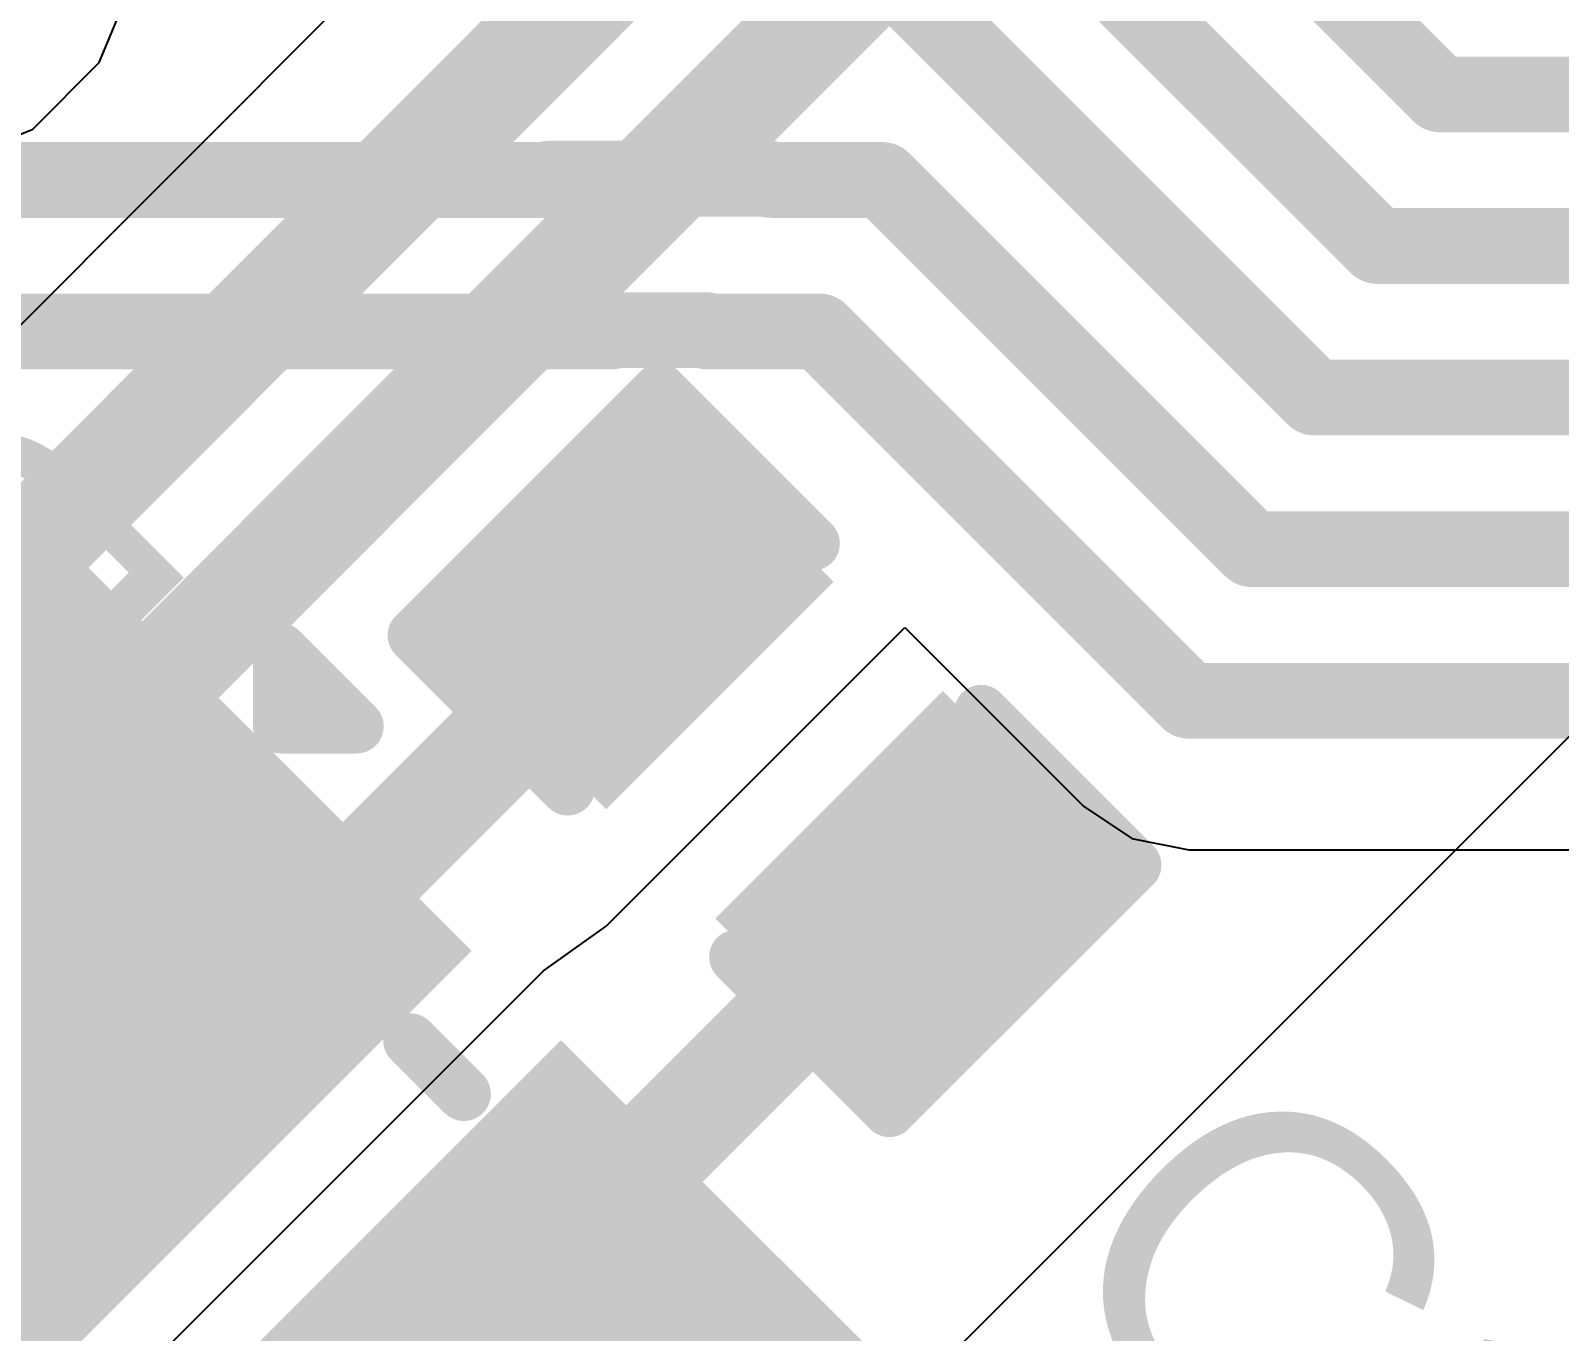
# Model space of a CAD drawing. Header units: inches. Extents: x 0 to 5359, y 0 to 5098.
# Drawn here: x 61.805 to 65.391, y 50.356 to 53.408 of the extents above; entities that cross this region are included whole.
import ezdxf

# ---------------------------------------------------------------- set-up
doc = ezdxf.new("R2010")
doc.units = ezdxf.units.IN
for name, color, linetype in [('Bottom Layer', 5, 'Continuous'), ('Bottom Overlay', 54, 'Continuous'), ('Layer 2', 76, 'Continuous'), ('Top Layer', 1, 'Continuous'), ('Top Overlay', 2, 'Continuous'), ('Top Paste', 8, 'Continuous'), ('Top Solder', 216, 'Continuous')]:
    doc.layers.add(name, color=color, linetype=linetype)
doc.styles.add('Arial', font='', dxfattribs={"height": 0.2})
doc.styles.get('Arial').set_extended_font_data('Arial')

# ---------------------------------------------------------------- blocks, each defined once
blk = doc.blocks.new('SMD3225_4P_27')
at = {"layer": 'Top Layer'}
for points in [[(-1.8, 1.45), (-0.4, 1.45), (-0.4, 0.25), (-1.8, 0.25)], [(-1.8, -0.25), (-0.4, -0.25), (-0.4, -1.45), (-1.8, -1.45)]]:
    blk.add_hatch(color=1, dxfattribs=at).paths.add_polyline_path(points)
at = {"layer": 'Top Paste'}
for points in [[(-1.8, 1.45), (-0.4, 1.45), (-0.4, 0.25), (-1.8, 0.25)], [(-1.8, -0.25), (-0.4, -0.25), (-0.4, -1.45), (-1.8, -1.45)]]:
    blk.add_hatch(color=8, dxfattribs=at).paths.add_polyline_path(points)
at = {"layer": 'Top Solder'}
for points in [[(-1.9016, 1.5516), (-0.2984, 1.5516), (-0.2984, 0.1484), (-1.9016, 0.1484)], [(-1.9016, -0.1484), (-0.2984, -0.1484), (-0.2984, -1.5516), (-1.9016, -1.5516)]]:
    blk.add_hatch(color=216, dxfattribs=at).paths.add_polyline_path(points)
at = {"layer": 'Top Overlay'}
for points in [[(-1.651, -0.1016, 0.127, 0.127, 0), (-1.651, 0.0762, 0.127, 0.127, 0)], [(-2.0828, -0.9652, 0.127, 0.127, 0), (-2.0828, -0.7112, 0.127, 0.127, 0)], [(-1.9558, -0.8382, 0.127, 0.127, 0), (-2.0828, -0.7112, 0.127, 0.127, 0)], [(-1.9558, -0.8382, 0.127, 0.127, 0), (-2.0828, -0.9652, 0.127, 0.127, 0)]]:
    blk.add_lwpolyline(points, format="xyseb", dxfattribs=at)
for points in [[(-1.6827, 0.0762, 0.0635, 0.0635, 1), (-1.6193, 0.0762, 0.0635, 0.0635, 1)], [(-1.6827, -0.1016, 0.0635, 0.0635, 1), (-1.6193, -0.1016, 0.0635, 0.0635, 1)], [(-2.1145, -0.7112, 0.0635, 0.0635, 1), (-2.0511, -0.7112, 0.0635, 0.0635, 1)], [(-2.1145, -0.7112, 0.0635, 0.0635, 1), (-2.0511, -0.7112, 0.0635, 0.0635, 1)], [(-1.9875, -0.8382, 0.0635, 0.0635, 1), (-1.9241, -0.8382, 0.0635, 0.0635, 1)], [(-1.9875, -0.8382, 0.0635, 0.0635, 1), (-1.9241, -0.8382, 0.0635, 0.0635, 1)], [(-2.1145, -0.9652, 0.0635, 0.0635, 1), (-2.0511, -0.9652, 0.0635, 0.0635, 1)], [(-2.1145, -0.9652, 0.0635, 0.0635, 1), (-2.0511, -0.9652, 0.0635, 0.0635, 1)]]:
    blk.add_lwpolyline(points, format="xyseb", close=True, dxfattribs=at)
blk = doc.blocks.new('C___0402_363')
at = {"layer": 'Top Layer'}
for points in [[(-0.6985, -0.3175), (-0.6985, 0.3175), (-0.2413, 0.3175), (-0.2413, -0.3175)], [(0.2413, -0.3175), (0.2413, 0.3175), (0.6985, 0.3175), (0.6985, -0.3175)]]:
    blk.add_hatch(color=1, dxfattribs=at).paths.add_polyline_path(points)
at = {"layer": 'Top Paste'}
for points in [[(-0.6985, -0.3175), (-0.6985, 0.3175), (-0.2413, 0.3175), (-0.2413, -0.3175)], [(0.2413, -0.3175), (0.2413, 0.3175), (0.6985, 0.3175), (0.6985, -0.3175)]]:
    blk.add_hatch(color=8, dxfattribs=at).paths.add_polyline_path(points)
at = {"layer": 'Top Solder'}
for points in [[(-0.7585, -0.3775), (-0.7585, 0.3775), (-0.1813, 0.3775), (-0.1813, -0.3775)], [(0.1813, -0.3775), (0.1813, 0.3775), (0.7585, 0.3775), (0.7585, -0.3775)]]:
    blk.add_hatch(color=216, dxfattribs=at).paths.add_polyline_path(points)
at = {"layer": 'Top Overlay'}
for points in [[(-0.2794, 0.4064, 0.127, 0.127, 0), (-0.7874, 0.4064, 0.127, 0.127, 0)], [(-0.7874, 0.4064, 0.127, 0.127, 0), (-0.7874, -0.4064, 0.127, 0.127, 0)], [(0.7874, 0.4064, 0.127, 0.127, 0), (0.2794, 0.4064, 0.127, 0.127, 0)], [(0.7874, 0.4064, 0.127, 0.127, 0), (0.7874, -0.4064, 0.127, 0.127, 0)], [(-0.2794, -0.4064, 0.127, 0.127, 0), (-0.7874, -0.4064, 0.127, 0.127, 0)], [(0.7874, -0.4064, 0.127, 0.127, 0), (0.2794, -0.4064, 0.127, 0.127, 0)]]:
    blk.add_lwpolyline(points, format="xyseb", dxfattribs=at)
for points in [[(-0.8191, 0.4064, 0.0635, 0.0635, 1), (-0.7556, 0.4064, 0.0635, 0.0635, 1)], [(-0.8191, 0.4064, 0.0635, 0.0635, 1), (-0.7556, 0.4064, 0.0635, 0.0635, 1)], [(-0.3111, 0.4064, 0.0635, 0.0635, 1), (-0.2477, 0.4064, 0.0635, 0.0635, 1)], [(0.2477, 0.4064, 0.0635, 0.0635, 1), (0.3111, 0.4064, 0.0635, 0.0635, 1)], [(0.7556, 0.4064, 0.0635, 0.0635, 1), (0.8191, 0.4064, 0.0635, 0.0635, 1)], [(0.7556, 0.4064, 0.0635, 0.0635, 1), (0.8191, 0.4064, 0.0635, 0.0635, 1)], [(-0.8191, -0.4064, 0.0635, 0.0635, 1), (-0.7556, -0.4064, 0.0635, 0.0635, 1)], [(-0.8191, -0.4064, 0.0635, 0.0635, 1), (-0.7556, -0.4064, 0.0635, 0.0635, 1)], [(-0.3111, -0.4064, 0.0635, 0.0635, 1), (-0.2477, -0.4064, 0.0635, 0.0635, 1)], [(0.2477, -0.4064, 0.0635, 0.0635, 1), (0.3111, -0.4064, 0.0635, 0.0635, 1)], [(0.7556, -0.4064, 0.0635, 0.0635, 1), (0.8191, -0.4064, 0.0635, 0.0635, 1)], [(0.7556, -0.4064, 0.0635, 0.0635, 1), (0.8191, -0.4064, 0.0635, 0.0635, 1)]]:
    blk.add_lwpolyline(points, format="xyseb", close=True, dxfattribs=at)

msp = doc.modelspace()

# ---------------------------------------------------------------- linework, layer by layer
at = {"layer": 'Bottom Layer'}
msp.add_line((68.5018, 59.4509), (61.4682, 52.4038), dxfattribs=at)
for points in [[(60.9232, 51.3079, 0.254, 0.254, 0), (70.4508, 60.8537, 0.254, 0.254, 0)], [(61.229, 51.003, 0.254, 0.254, 0), (70.7563, 60.5485, 0.254, 0.254, 0)]]:
    msp.add_lwpolyline(points, format="xyseb", dxfattribs=at)
at = {"layer": 'Layer 2'}
for p, q in [((61.9658, 53.3328), (62.0502, 53.5364)), ((61.81, 53.1769), (61.9658, 53.3328)), ((66.9532, 53.2914), (63.17, 49.5082)), ((61.6064, 53.0926), (61.81, 53.1769))]:
    msp.add_line(p, q, dxfattribs=at)
at = {"layer": 'Top Layer'}
for p, q in [((63.1549, 51.3069), (63.8558, 52.0078)), ((63.8558, 52.0078), (64.2749, 51.5886)), ((64.2749, 51.5886), (64.3883, 51.5129)), ((64.3883, 51.5129), (64.5221, 51.4862)), ((64.5221, 51.4862), (64.5221, 51.4862)), ((64.5221, 51.4862), (70.2483, 51.4862)), ((63.0079, 51.2024), (63.1549, 51.3069)), ((63.1549, 51.3069), (63.1549, 51.3069)), ((61.7331, 49.9275), (63.0079, 51.2024))]:
    msp.add_line(p, q, dxfattribs=at)
for points in [[(64.5644, 53.8051, 0.1778, 0.1778, 0), (65.1113, 53.2583, 0.1778, 0.1778, 0)], [(64.2088, 53.6578, 0.1778, 0.1778, 0), (64.964, 52.9027, 0.1778, 0.1778, 0)], [(63.8532, 53.5105, 0.1778, 0.1778, 0), (64.8167, 52.5471, 0.1778, 0.1778, 0)], [(65.1113, 53.2583, 0.1778, 0.1778, 0), (72.1333, 53.2583, 0.1778, 0.1778, 0)], [(63.0198, 53.0576, 0.1778, 0.1778, 0), (63.0228, 53.0607, 0.1778, 0.1778, 0)], [(63.0228, 53.0607, 0.1778, 0.1778, 0), (63.5384, 53.0607, 0.1778, 0.1778, 0)], [(63.5384, 53.0607, 0.1778, 0.1778, 0), (63.5414, 53.0576, 0.1778, 0.1778, 0)], [(60.582, 53.0576, 0.1778, 0.1778, 0), (63.0198, 53.0576, 0.1778, 0.1778, 0)], [(63.5414, 53.0576, 0.1778, 0.1778, 0), (63.8032, 53.0576, 0.1778, 0.1778, 0)], [(63.8032, 53.0576, 0.1778, 0.1778, 0), (64.6694, 52.1915, 0.1778, 0.1778, 0)], [(64.964, 52.9027, 0.1778, 0.1778, 0), (72.4608, 52.9027, 0.1778, 0.1778, 0)], [(60.3725, 52.702, 0.1778, 0.1778, 0), (63.1671, 52.702, 0.1778, 0.1778, 0)], [(63.1671, 52.702, 0.1778, 0.1778, 0), (63.1701, 52.7051, 0.1778, 0.1778, 0)], [(63.1701, 52.7051, 0.1778, 0.1778, 0), (63.3911, 52.7051, 0.1778, 0.1778, 0)], [(63.3911, 52.7051, 0.1778, 0.1778, 0), (63.3941, 52.702, 0.1778, 0.1778, 0)], [(63.3941, 52.702, 0.1778, 0.1778, 0), (63.656, 52.702, 0.1778, 0.1778, 0)], [(63.656, 52.702, 0.1778, 0.1778, 0), (64.5221, 51.8359, 0.1778, 0.1778, 0)], [(64.8167, 52.5471, 0.1778, 0.1778, 0), (72.8292, 52.5471, 0.1778, 0.1778, 0)], [(64.6694, 52.1915, 0.1778, 0.1778, 0), (74.2712, 52.1915, 0.1778, 0.1778, 0)], [(62.3444, 51.1789, 0.254, 0.254, 0), (63.2177, 52.0522, 0.254, 0.254, 0)], [(64.5221, 51.8359, 0.1778, 0.1778, 0), (75.5087, 51.8359, 0.1778, 0.1778, 0)], [(62.9788, 50.4842, 0.254, 0.254, 0), (63.8823, 51.3877, 0.254, 0.254, 0)], [(61.7767, 51.1789, 0.1778, 0.1778, 0), (62.3444, 51.1789, 0.1778, 0.1778, 0)], [(62.9788, 49.9768, 0.254, 0.254, 0), (62.9788, 50.4842, 0.254, 0.254, 0)]]:
    msp.add_lwpolyline(points, format="xyseb", dxfattribs=at)
for points in [[(65.0668, 53.2583, 0.0889, 0.0889, 1), (65.1557, 53.2583, 0.0889, 0.0889, 1)], [(65.0668, 53.2583, 0.0889, 0.0889, 1), (65.1557, 53.2583, 0.0889, 0.0889, 1)], [(62.9784, 53.0607, 0.0889, 0.0889, 1), (63.0673, 53.0607, 0.0889, 0.0889, 1)], [(62.9784, 53.0607, 0.0889, 0.0889, 1), (63.0673, 53.0607, 0.0889, 0.0889, 1)], [(63.4939, 53.0607, 0.0889, 0.0889, 1), (63.5828, 53.0607, 0.0889, 0.0889, 1)], [(63.4939, 53.0607, 0.0889, 0.0889, 1), (63.5828, 53.0607, 0.0889, 0.0889, 1)], [(62.9753, 53.0576, 0.0889, 0.0889, 1), (63.0642, 53.0576, 0.0889, 0.0889, 1)], [(62.9753, 53.0576, 0.0889, 0.0889, 1), (63.0642, 53.0576, 0.0889, 0.0889, 1)], [(63.4969, 53.0576, 0.0889, 0.0889, 1), (63.5858, 53.0576, 0.0889, 0.0889, 1)], [(63.4969, 53.0576, 0.0889, 0.0889, 1), (63.5858, 53.0576, 0.0889, 0.0889, 1)], [(63.7588, 53.0576, 0.0889, 0.0889, 1), (63.8477, 53.0576, 0.0889, 0.0889, 1)], [(63.7588, 53.0576, 0.0889, 0.0889, 1), (63.8477, 53.0576, 0.0889, 0.0889, 1)], [(64.9196, 52.9027, 0.0889, 0.0889, 1), (65.0085, 52.9027, 0.0889, 0.0889, 1)], [(64.9196, 52.9027, 0.0889, 0.0889, 1), (65.0085, 52.9027, 0.0889, 0.0889, 1)], [(63.1226, 52.702, 0.0889, 0.0889, 1), (63.2115, 52.702, 0.0889, 0.0889, 1)], [(63.1226, 52.702, 0.0889, 0.0889, 1), (63.2115, 52.702, 0.0889, 0.0889, 1)], [(63.1257, 52.7051, 0.0889, 0.0889, 1), (63.2146, 52.7051, 0.0889, 0.0889, 1)], [(63.1257, 52.7051, 0.0889, 0.0889, 1), (63.2146, 52.7051, 0.0889, 0.0889, 1)], [(63.3466, 52.7051, 0.0889, 0.0889, 1), (63.4355, 52.7051, 0.0889, 0.0889, 1)], [(63.3466, 52.7051, 0.0889, 0.0889, 1), (63.4355, 52.7051, 0.0889, 0.0889, 1)], [(63.3497, 52.702, 0.0889, 0.0889, 1), (63.4386, 52.702, 0.0889, 0.0889, 1)], [(63.3497, 52.702, 0.0889, 0.0889, 1), (63.4386, 52.702, 0.0889, 0.0889, 1)], [(63.6115, 52.702, 0.0889, 0.0889, 1), (63.7004, 52.702, 0.0889, 0.0889, 1)], [(63.6115, 52.702, 0.0889, 0.0889, 1), (63.7004, 52.702, 0.0889, 0.0889, 1)], [(64.7723, 52.5471, 0.0889, 0.0889, 1), (64.8612, 52.5471, 0.0889, 0.0889, 1)], [(64.7723, 52.5471, 0.0889, 0.0889, 1), (64.8612, 52.5471, 0.0889, 0.0889, 1)], [(64.625, 52.1915, 0.0889, 0.0889, 1), (64.7139, 52.1915, 0.0889, 0.0889, 1)], [(64.625, 52.1915, 0.0889, 0.0889, 1), (64.7139, 52.1915, 0.0889, 0.0889, 1)], [(63.1542, 52.0522, 0.127, 0.127, 1), (63.2812, 52.0522, 0.127, 0.127, 1)], [(64.4777, 51.8359, 0.0889, 0.0889, 1), (64.5666, 51.8359, 0.0889, 0.0889, 1)], [(64.4777, 51.8359, 0.0889, 0.0889, 1), (64.5666, 51.8359, 0.0889, 0.0889, 1)], [(63.8188, 51.3877, 0.127, 0.127, 1), (63.9458, 51.3877, 0.127, 0.127, 1)], [(62.2809, 51.1789, 0.127, 0.127, 1), (62.4079, 51.1789, 0.127, 0.127, 1)], [(61.7323, 51.1789, 0.0889, 0.0889, 1), (61.8212, 51.1789, 0.0889, 0.0889, 1)], [(62.3, 51.1789, 0.0889, 0.0889, 1), (62.3889, 51.1789, 0.0889, 0.0889, 1)], [(62.9153, 50.4842, 0.127, 0.127, 1), (63.0423, 50.4842, 0.127, 0.127, 1)], [(62.9153, 50.4842, 0.127, 0.127, 1), (63.0423, 50.4842, 0.127, 0.127, 1)]]:
    msp.add_lwpolyline(points, format="xyseb", close=True, dxfattribs=at)

# ---------------------------------------------------------------- block references
for name, p, rotation in [('C___0402_363', (63.55, 51.7199), 135), ('SMD3225_4P_27', (61.6, 49.8), 225)]:
    msp.add_blockref(name, p, dxfattribs=dict(rotation=rotation))

# ---------------------------------------------------------------- texts
at = {"layer": 'Bottom Overlay', "style": 'Arial', "text_generation_flag": 2}
msp.add_text('R33', height=0.762, rotation=315, dxfattribs=at).set_placement((61.6872, 51.5242))
at = {"layer": 'Top Overlay', "style": 'Arial'}
msp.add_text('C1', height=0.762, rotation=315, dxfattribs=at).set_placement((64.1486, 50.5032))

doc.saveas('drawing.dxf')
